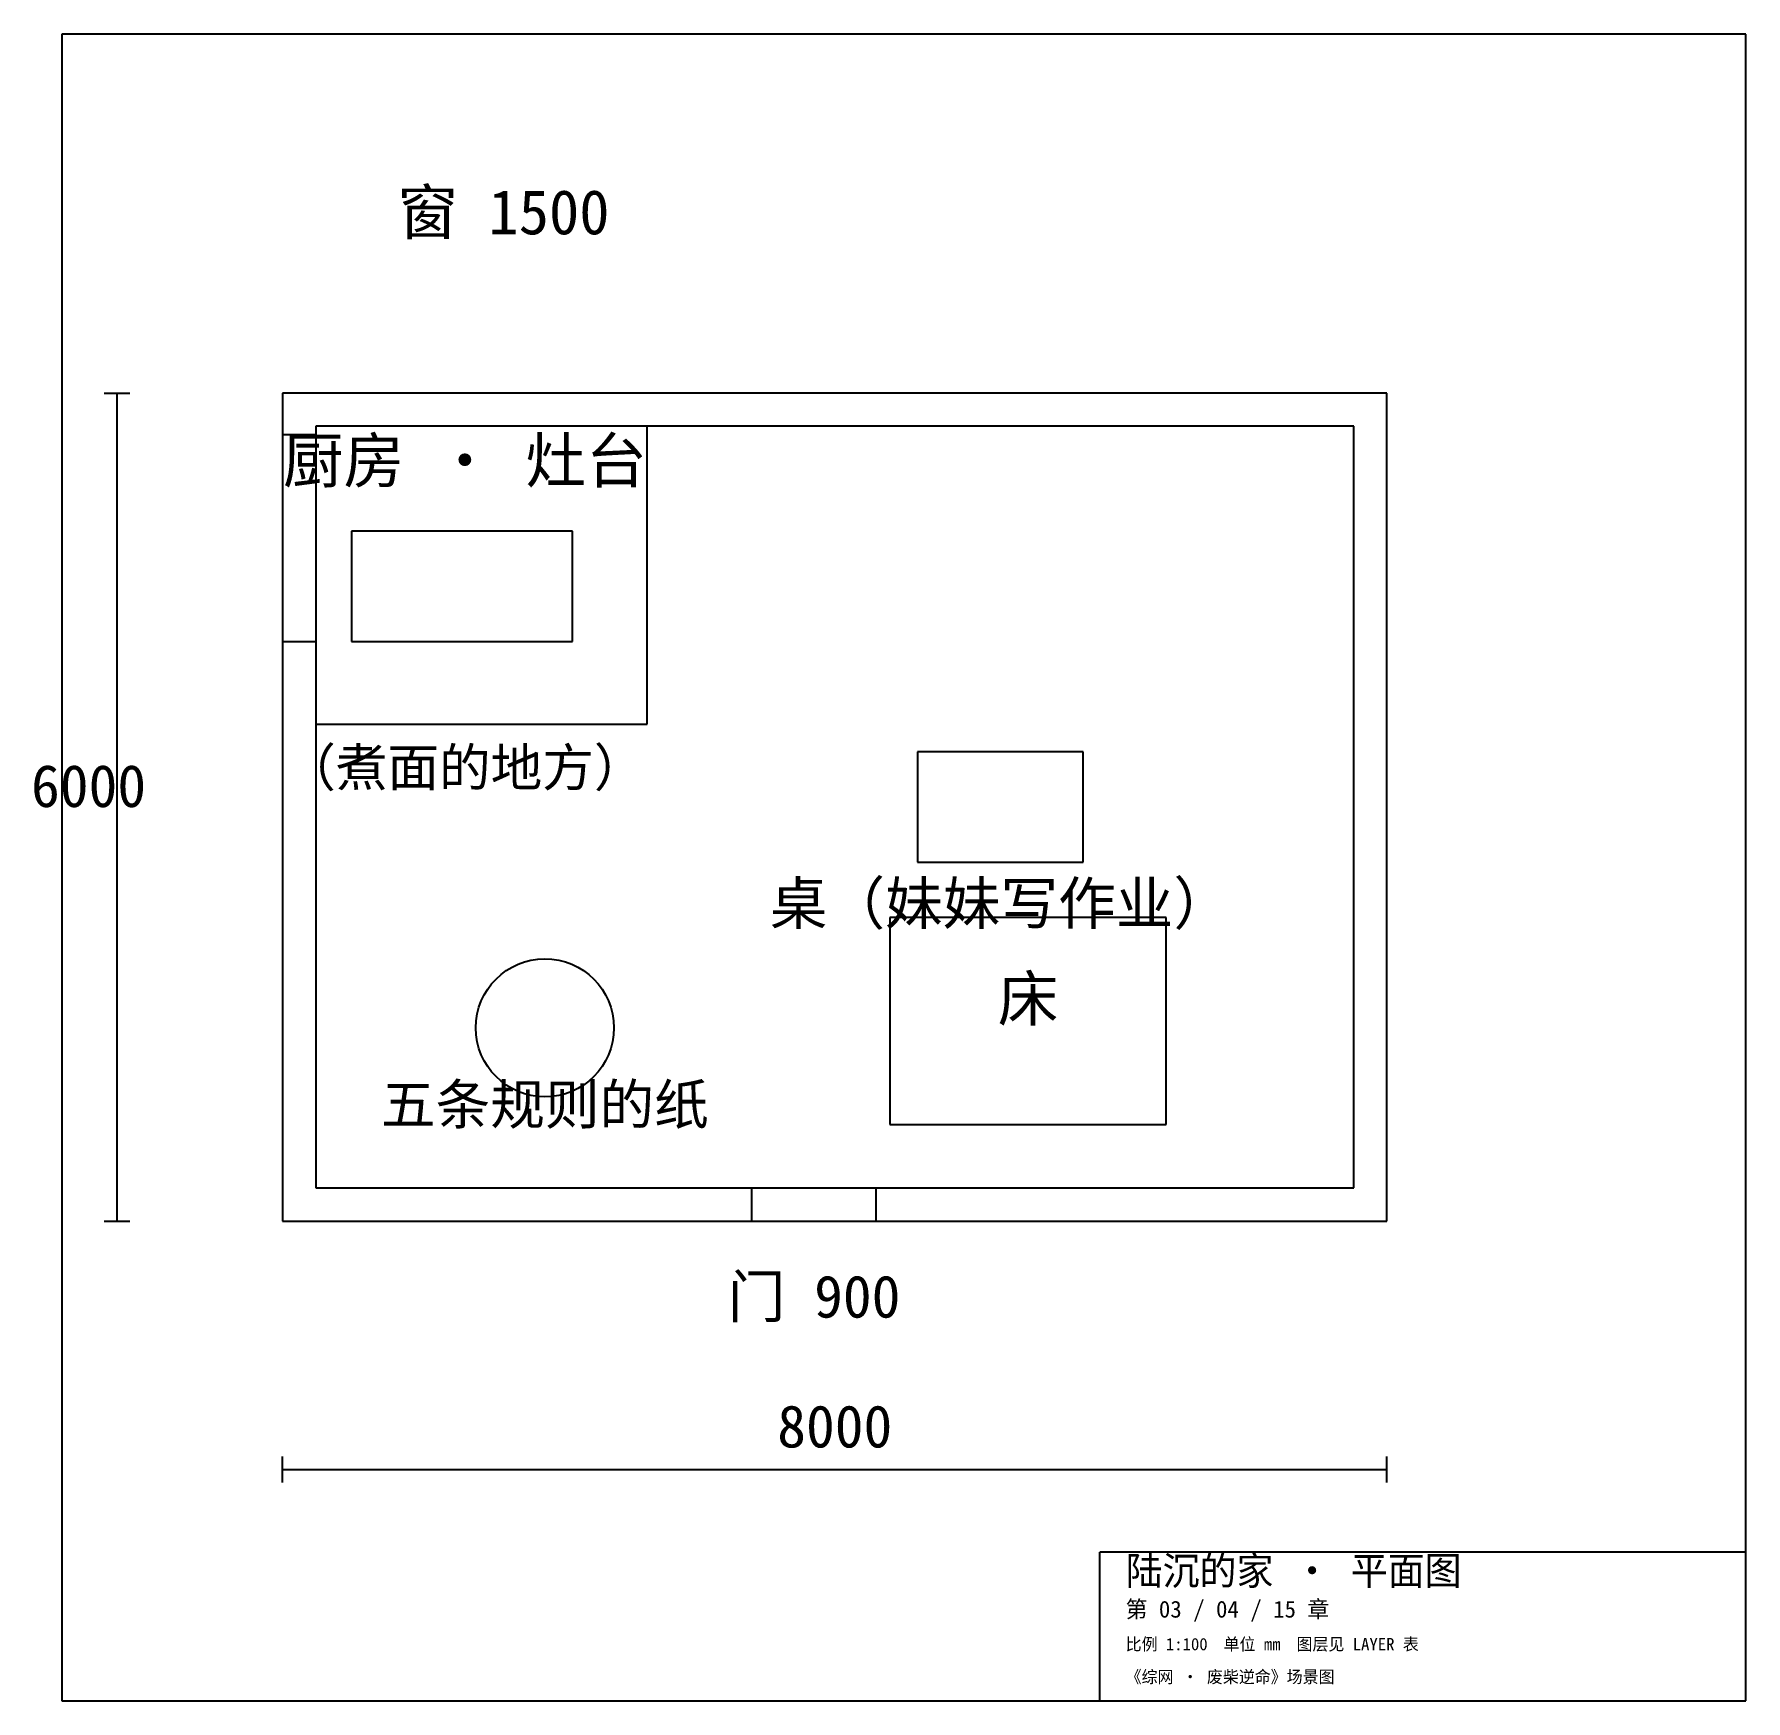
# Model space of a CAD drawing. Extents: x -1800 to 10600, y -3476 to 8600.
import ezdxf
from ezdxf.enums import TextEntityAlignment as Align

# ---------------------------------------------------------------- set-up
doc = ezdxf.new("R2010")
doc.units = 0
for name, color, linetype in [('DIM', 2, 'CONTINUOUS'), ('FIX', 1, 'CONTINUOUS'), ('FRAME', 8, 'CONTINUOUS'), ('FURN', 3, 'CONTINUOUS'), ('TEXT', 7, 'CONTINUOUS'), ('TITLE', 6, 'CONTINUOUS'), ('WALL', 7, 'CONTINUOUS')]:
    doc.layers.add(name, color=color, linetype=linetype)
doc.styles.add('HZ', font='simhei.ttf')

msp = doc.modelspace()

# ---------------------------------------------------------------- linework, layer by layer
at = {"layer": 'DIM'}
for p, q in [((-1293.6, 6000), (-1106.4, 6000)), ((-1200, 0), (-1200, 6000)), ((-1293.6, 0), (-1106.4, 0)), ((0, -1893.6), (0, -1706.4)), ((8000, -1893.6), (8000, -1706.4)), ((0, -1800), (8000, -1800))]:
    msp.add_line(p, q, dxfattribs=at)
at = {"layer": 'FIX'}
for p, q in [((2100, 5000), (500, 5000)), ((500, 5000), (500, 4200)), ((2100, 4200), (2100, 5000)), ((500, 4200), (2100, 4200)), ((5800, 3400), (4600, 3400)), ((4600, 3400), (4600, 2600)), ((5800, 2600), (5800, 3400)), ((4600, 2600), (5800, 2600))]:
    msp.add_line(p, q, dxfattribs=at)
msp.add_circle((1900, 1400), 500, dxfattribs=at)
at = {"layer": 'FRAME'}
for p, q in [((10600, 8600), (-1600, 8600)), ((-1600, 8600), (-1600, -3476.4)), ((10600, -3476.4), (10600, 8600)), ((-1600, -3476.4), (10600, -3476.4))]:
    msp.add_line(p, q, dxfattribs=at)
at = {"layer": 'FURN'}
for p, q in [((2640, 5760), (240, 5760)), ((240, 5760), (240, 3600)), ((2640, 3600), (2640, 5760)), ((240, 3600), (2640, 3600)), ((6400, 2200), (4400, 2200)), ((4400, 2200), (4400, 700)), ((6400, 700), (6400, 2200)), ((4400, 700), (6400, 700))]:
    msp.add_line(p, q, dxfattribs=at)
at = {"layer": 'TITLE'}
for p in [(5920, -3476.4), (10600, -2400)]:
    msp.add_line(p, (5920, -2400), dxfattribs=at)
at = {"layer": 'WALL'}
for p, q in [((8000, 6000), (0, 6000)), ((0, 6000), (0, 0)), ((8000, 0), (8000, 6000)), ((7760, 5760), (240, 5760)), ((240, 5760), (240, 240)), ((7760, 240), (7760, 5760)), ((0, 5700), (240, 5700)), ((0, 4200), (240, 4200)), ((240, 240), (7760, 240)), ((3400, 0), (3400, 240)), ((4300, 0), (4300, 240)), ((0, 0), (8000, 0))]:
    msp.add_line(p, q, dxfattribs=at)

# ---------------------------------------------------------------- texts
at = {"layer": 'DIM', "style": 'HZ'}
for s, p in [('6000', (-1405.92, 3000)), ('8000', (4000, -1640.88))]:
    msp.add_text(s, height=306.28, dxfattribs=at).set_placement(p, align=Align.CENTER)
at = {"layer": 'FIX', "style": 'HZ'}
msp.add_text('五条规则的纸', height=290.16, dxfattribs=at).set_placement((1900, 700), align=Align.CENTER)
at = {"layer": 'FURN', "style": 'HZ'}
for s, height, p in [('厨房 · 灶台', 322.4, (1320, 5350)), ('（煮面的地方）', 274.04, (1320, 3150)), ('床', 322.4, (5400, 1450))]:
    msp.add_text(s, height=height, dxfattribs=at).set_placement(p, align=Align.CENTER)
at = {"layer": 'TEXT', "style": 'HZ'}
for s, height, p in [('窗 1500', 322.4, (1600, 7150)), ('桌（妹妹写作业）', 306.28, (5200, 2150)), ('门 900', 306.28, (3850, -700))]:
    msp.add_text(s, height=height, dxfattribs=at).set_placement(p, align=Align.CENTER)
at = {"layer": 'TITLE'}
for s, height, p in [('陆沉的家 · 平面图', 205.92, (6107.2, -2636.808)), ('第 03 / 04 / 15 章', 121.68, (6107.2, -2873.616)), ('比例 1:100\u3000单位 mm\u3000图层见 LAYER 表', 88.92, (6107.2, -3110.424)), ('《综网 · 废柴逆命》场景图', 88.92, (6107.2, -3347.232))]:
    msp.add_text(s, height=height, dxfattribs=at).set_placement(p)

doc.saveas('drawing.dxf')
